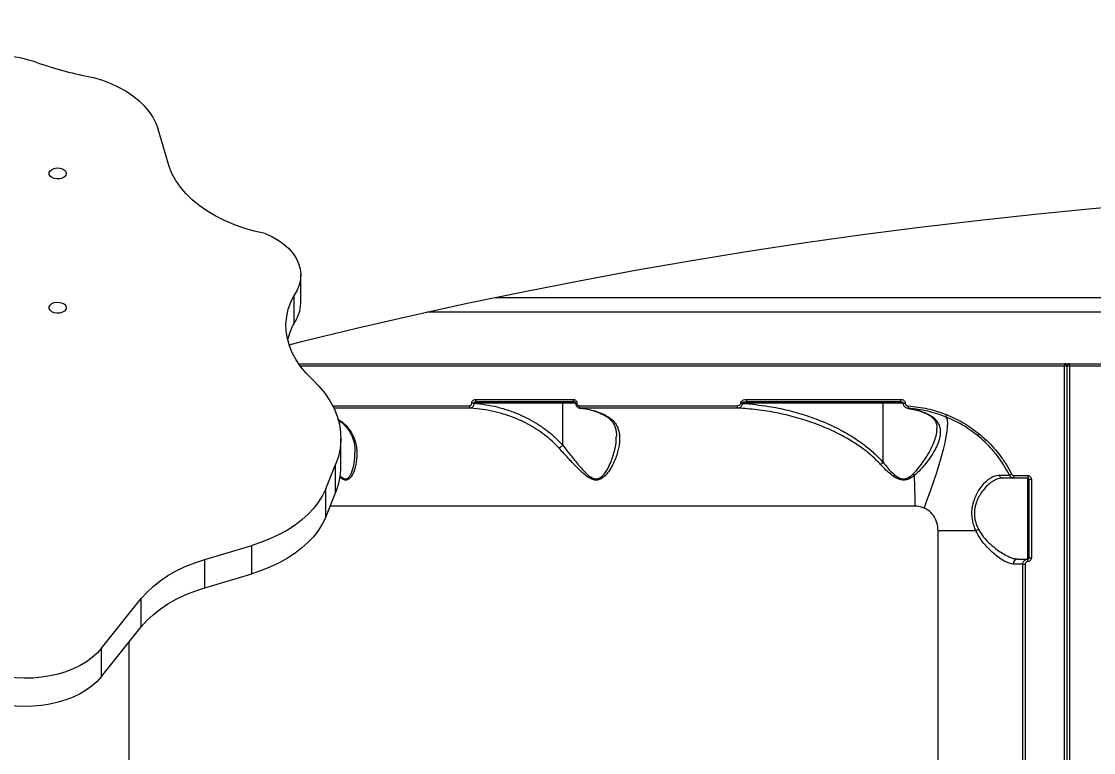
# Model space of a CAD drawing. Header units: millimetres. Extents: x -8422 to 28150, y -6982 to 5510.
# Drawn here: x 16924.7 to 17361.2, y 472.2 to 769.8 of the extents above; entities that cross this region are included whole.
import ezdxf

# ---------------------------------------------------------------- set-up
doc = ezdxf.new("R2010")
doc.units = ezdxf.units.MM
for name, color, linetype in [('DIKOM_ОБЪЕКТ', 7, 'Continuous'), ('DIKOM_РАЗМЕР_ЗОНА', 7, 'Continuous'), ('DIKOM_РАЗМЕР_ОБЪЕКТА', 7, 'Continuous')]:
    doc.layers.add(name, color=color, linetype=linetype)
doc.styles.add('style1', font='arial.ttf', dxfattribs={"width": 0.8})
doc.dimstyles.new('1-50', dxfattribs={"dimtxt": 300, "dimasz": 200, "dimexe": 100, "dimexo": 0, "dimgap": 100, "dimtad": 1, "dimdec": 0, "dimtxsty": 'style1', "dimcen": 0, "dimclrd": 7, "dimclre": 7, "dimadec": 1, "dimazin": 2, "dimtfac": 1, "dimtdec": 0, "dimtmove": 1, "dimatfit": 3, "dimfxl": 0, "dimlwd": 25, "dimlwe": 18, "dimarcsym": 0})

# ---------------------------------------------------------------- blocks, each defined once
blk = doc.blocks.new('*D15')
at = {"layer": 'Defpoints', "color": 0, "transparency": 16777216}
for p in [(19380.28, 3651.45), (27070.13, 3651.45), (15204.41, -3115.19)]:
    blk.add_point(p, dxfattribs=at)
at = {"layer": 'DIKOM_РАЗМЕР_ОБЪЕКТА', "color": 7, "lineweight": 18, "transparency": 16777216}
for p, q in [((19380.28, 3651.45), (27170.13, 3651.45)), ((15204.41, -3115.19), (27170.13, -3115.19))]:
    blk.add_line(p, q, dxfattribs=at)
at = {"layer": 'DIKOM_РАЗМЕР_ОБЪЕКТА', "color": 7, "lineweight": 25, "transparency": 16777216}
blk.add_line((27070.13, -2915.19), (27070.13, 3451.45), dxfattribs=at)
at = {"layer": 'DIKOM_РАЗМЕР_ОБЪЕКТА', "color": 7, "transparency": 16777216}
for points in [[(27036.8, 3451.45), (27103.47, 3451.45), (27070.13, 3651.45)], [(27036.8, -2915.19), (27103.47, -2915.19), (27070.13, -3115.19)]]:
    blk.add_solid(points, dxfattribs=at)
at = {"layer": 'DIKOM_РАЗМЕР_ОБЪЕКТА', "color": 0, "transparency": 16777216, "insert": (26816.96, -135.25), "char_height": 300, "attachment_point": 5, "rotation": 90, "style": 'style1'}
blk.add_mtext('6750', dxfattribs=at)
blk = doc.blocks.new('*D16')
at = {"layer": 'Defpoints', "color": 0, "transparency": 16777216}
for p in [(12490, 1387.95), (23986.61, 1004.03), (12490, -5796.5)]:
    blk.add_point(p, dxfattribs=at)
at = {"layer": 'DIKOM_РАЗМЕР_ОБЪЕКТА', "color": 7, "lineweight": 18, "transparency": 16777216}
for p, q in [((12490, 1387.95), (12490, -5896.5)), ((23986.61, 1004.03), (23986.61, -5896.5))]:
    blk.add_line(p, q, dxfattribs=at)
at = {"layer": 'DIKOM_РАЗМЕР_ОБЪЕКТА', "color": 7, "lineweight": 25, "transparency": 16777216}
blk.add_line((23786.61, -5796.5), (12690, -5796.5), dxfattribs=at)
at = {"layer": 'DIKOM_РАЗМЕР_ОБЪЕКТА', "color": 7, "transparency": 16777216}
for points in [[(12690, -5763.17), (12690, -5829.83), (12490, -5796.5)], [(23786.61, -5763.17), (23786.61, -5829.83), (23986.61, -5796.5)]]:
    blk.add_solid(points, dxfattribs=at)
at = {"layer": 'DIKOM_РАЗМЕР_ОБЪЕКТА', "color": 0, "transparency": 16777216, "insert": (18238.3, -5543.33), "char_height": 300, "attachment_point": 5, "style": 'style1'}
blk.add_mtext('11500', dxfattribs=at)
blk = doc.blocks.new('*D14')
at = {"layer": 'Defpoints', "color": 0, "transparency": 16777216}
for p in [(20684.73, 5148.63), (28049.7, 5148.63), (14575.76, -5055.5)]:
    blk.add_point(p, dxfattribs=at)
at = {"layer": 'DIKOM_РАЗМЕР_ЗОНА', "color": 7, "lineweight": 18, "transparency": 16777216}
for p, q in [((20684.73, 5148.63), (28149.7, 5148.63)), ((14575.76, -5055.5), (28149.7, -5055.5))]:
    blk.add_line(p, q, dxfattribs=at)
at = {"layer": 'DIKOM_РАЗМЕР_ЗОНА', "color": 7, "lineweight": 25, "transparency": 16777216}
blk.add_line((28049.7, -4855.5), (28049.7, 4948.63), dxfattribs=at)
at = {"layer": 'DIKOM_РАЗМЕР_ЗОНА', "color": 7, "transparency": 16777216}
for points in [[(28016.36, 4948.63), (28083.03, 4948.63), (28049.7, 5148.63)], [(28016.36, -4855.5), (28083.03, -4855.5), (28049.7, -5055.5)]]:
    blk.add_solid(points, dxfattribs=at)
at = {"layer": 'DIKOM_РАЗМЕР_ЗОНА', "color": 0, "transparency": 16777216, "insert": (27796.52, -63.59), "char_height": 300, "attachment_point": 5, "rotation": 90, "style": 'style1'}
blk.add_mtext('10200', dxfattribs=at)
blk = doc.blocks.new('*D13')
at = {"layer": 'Defpoints', "color": 0, "transparency": 16777216}
for p in [(10490, 1785.06), (25983.09, 460.53), (10490, -6882.5)]:
    blk.add_point(p, dxfattribs=at)
at = {"layer": 'DIKOM_РАЗМЕР_ЗОНА', "color": 7, "lineweight": 18, "transparency": 16777216}
for p, q in [((10490, 1785.06), (10490, -6982.5)), ((25983.09, 460.53), (25983.09, -6982.5))]:
    blk.add_line(p, q, dxfattribs=at)
at = {"layer": 'DIKOM_РАЗМЕР_ЗОНА', "color": 7, "lineweight": 25, "transparency": 16777216}
blk.add_line((25783.09, -6882.5), (10690, -6882.5), dxfattribs=at)
at = {"layer": 'DIKOM_РАЗМЕР_ЗОНА', "color": 7, "transparency": 16777216}
for points in [[(10690, -6849.17), (10690, -6915.83), (10490, -6882.5)], [(25783.09, -6849.17), (25783.09, -6915.83), (25983.09, -6882.5)]]:
    blk.add_solid(points, dxfattribs=at)
at = {"layer": 'DIKOM_РАЗМЕР_ЗОНА', "color": 0, "transparency": 16777216, "insert": (18236.55, -6629.33), "char_height": 300, "attachment_point": 5, "style": 'style1'}
blk.add_mtext('15500', dxfattribs=at)

msp = doc.modelspace()

# ---------------------------------------------------------------- linework, layer by layer
at = {"layer": 'DIKOM_ОБЪЕКТ', "color": 7, "linetype": 'Continuous', "lineweight": 15}
for p, q in [((16984.78, 710.74), (16980.35, 725.94)), ((17038.39, 655.12), (17038.39, 666.61)), ((17035.65, 646.93), (17035.65, 658.42)), ((17117.62, 657.45), (17627.71, 657.45)), ((17642.41, 651.45), (17089.69, 651.45)), ((17037.5, 630.45), (17704.14, 630.45)), ((17349.42, 629.45), (17038.22, 629.45)), ((17349.42, 145.45), (17349.42, 629.45)), ((17350.42, 629.45), (17349.42, 629.45)), ((17350.42, 145.45), (17350.42, 629.45)), ((17351.43, 629.45), (17350.42, 629.45)), ((17351.43, 629.45), (17351.43, 145.45)), ((17707.63, 629.45), (17351.43, 629.45)), ((17109.54, 615.95), (17149.4, 615.95)), ((17219.91, 615.95), (17282.58, 615.95)), ((17051.4, 613.39), (17107.05, 613.39)), ((17107.59, 612.4), (17051.89, 612.4)), ((17108.02, 614.35), (17108.02, 614.45)), ((17108.92, 614.45), (17108.02, 614.45)), ((17108.92, 614.35), (17108.02, 614.35)), ((17108.92, 614.45), (17108.92, 614.35)), ((17145.07, 614.45), (17108.92, 614.45)), ((17149.88, 614.95), (17110.11, 614.95)), ((17145.07, 597.29), (17145.07, 614.45)), ((17150.29, 614.45), (17145.07, 614.45)), ((17150.29, 614.45), (17150.29, 614.42)), ((17150.29, 614.45), (17150.82, 614.45)), ((17150.29, 614.42), (17150.82, 614.42)), ((17150.82, 614.45), (17150.82, 614.42)), ((17151.79, 613.39), (17216.11, 613.39)), ((17216.41, 612.4), (17152.23, 612.4)), ((17217.57, 614.33), (17217.57, 614.45)), ((17218.22, 614.45), (17217.57, 614.45)), ((17218.22, 614.33), (17217.57, 614.33)), ((17218.22, 614.45), (17218.22, 614.33)), ((17275.51, 614.45), (17218.22, 614.45)), ((17282.74, 614.95), (17220.22, 614.95)), ((17275.51, 590.34), (17275.51, 614.45)), ((17283.68, 614.45), (17275.51, 614.45)), ((17283.68, 614.45), (17283.68, 614.36)), ((17283.68, 614.45), (17284.52, 614.45)), ((17283.68, 614.36), (17284.52, 614.36)), ((17284.52, 614.45), (17284.52, 614.36)), ((17285.73, 612.21), (17286.38, 612.12)), ((17053.53, 607.91), (17055.39, 606.63)), ((17053.62, 607.66), (17054.87, 606.7)), ((17292.27, 610.56), (17292.24, 610.57)), ((17054.74, 588.63), (17054.74, 600.12)), ((17048.54, 579.56), (17052.59, 589.43)), ((17052.59, 577.94), (17052.59, 589.43)), ((17328.76, 584.95), (17334.38, 584.95)), ((17334.42, 583.95), (17328.81, 583.95)), ((17334.42, 550.95), (17334.42, 583.95)), ((17334.92, 583.45), (17335.89, 583.45)), ((17334.92, 551.45), (17334.92, 583.45)), ((17335.89, 583.45), (17335.89, 551.45)), ((17048.54, 568.07), (17048.54, 579.56)), ((17048.54, 568.07), (17052.59, 577.94)), ((17288.58, 572.5), (17050.36, 572.5)), ((17297.92, 212.45), (17297.92, 562.45)), ((17313.33, 562.45), (17297.92, 562.45)), ((16999.27, 550.78), (17018.47, 556.5)), ((17018.47, 545.01), (17018.47, 556.5)), ((16999.27, 539.29), (16999.27, 550.78)), ((17330.37, 550.95), (17334.42, 550.95)), ((17334.92, 551.45), (17335.89, 551.45)), ((17332.42, 548.95), (17328.57, 548.95)), ((17332.42, 548.95), (17333.38, 548.95)), ((17332.42, 465.95), (17332.42, 548.95)), ((17333.38, 548.95), (17333.38, 465.95)), ((16999.27, 539.29), (17018.47, 545.01)), ((16957.3, 514.65), (16973.47, 534.86)), ((16973.47, 523.37), (16973.47, 534.86)), ((16957.3, 503.16), (16973.47, 523.37)), ((16968.42, 517.06), (16968.42, 202.4)), ((16957.3, 503.16), (16957.3, 514.65))]:
    msp.add_line(p, q, dxfattribs=at)
at = {"layer": 'DIKOM_ОБЪЕКТ', "color": 7, "linetype": 'Continuous', "lineweight": 15, "flags": 128}
for points in [[(16954.04, 746.91), (16957.62, 745.81), (16961.03, 744.52), (16964.25, 743.03), (16967.25, 741.36), (16970.01, 739.52), (16972.5, 737.54), (16974.7, 735.42), (16976.6, 733.18), (16978.19, 730.84), (16979.44, 728.43), (16980.35, 725.94)], [(16942.92, 707.91), (16942.73, 707.18), (16942.18, 706.53), (16941.34, 706.03), (16940.28, 705.73), (16939.13, 705.67), (16938.02, 705.85), (16937.05, 706.25), (16936.34, 706.84), (16935.97, 707.54), (16935.97, 708.28), (16936.34, 708.98), (16937.05, 709.56), (16938.02, 709.97), (16939.13, 710.15), (16940.28, 710.09), (16941.34, 709.79), (16942.18, 709.29), (16942.73, 708.64), (16942.92, 707.91)], [(17023.87, 683.49), (17019.49, 684.48), (17015.24, 685.69), (17011.16, 687.12), (17007.28, 688.77), (17003.61, 690.61), (17000.2, 692.63), (16997.04, 694.83), (16994.18, 697.18), (16991.63, 699.68), (16989.39, 702.3), (16987.5, 705.03), (16985.96, 707.85), (16984.78, 710.74)], [(17033.61, 638.19), (17038.68, 639.45), (17061.08, 644.89), (17083.6, 650.09), (17106.22, 655.05), (17128.94, 659.77), (17151.77, 664.25), (17174.68, 668.49), (17197.68, 672.49), (17220.77, 676.24), (17243.93, 679.75), (17267.16, 683.01), (17290.46, 686.02), (17313.81, 688.79), (17337.23, 691.31), (17360.69, 693.59), (17384.2, 695.61), (17407.75, 697.39), (17431.34, 698.91)], [(17023.87, 683.49), (17026.66, 682.22), (17029.22, 680.76), (17031.51, 679.13), (17033.51, 677.35), (17035.19, 675.44), (17036.53, 673.42), (17037.52, 671.31), (17038.14, 669.15), (17038.39, 666.96), (17038.26, 664.77), (17037.75, 662.59), (17036.88, 660.47), (17035.65, 658.42)], [(16942.92, 653.27), (16942.73, 652.54), (16942.18, 651.89), (16941.34, 651.39), (16940.28, 651.09), (16939.13, 651.03), (16938.02, 651.21), (16937.05, 651.62), (16936.34, 652.2), (16935.97, 652.9), (16935.97, 653.64), (16936.34, 654.34), (16937.05, 654.93), (16938.02, 655.33), (16939.13, 655.51), (16940.28, 655.45), (16941.34, 655.16), (16942.18, 654.65), (16942.73, 654), (16942.92, 653.27)], [(17043.06, 624.14), (17040.54, 626.66), (17038.34, 629.29), (17036.47, 632.04), (17034.94, 634.86), (17033.76, 637.76), (17032.93, 640.71), (17032.47, 643.69), (17032.38, 646.68), (17032.66, 649.67), (17033.29, 652.63), (17034.29, 655.56), (17035.65, 658.42)], [(17043.06, 624.14), (17045.82, 621.35), (17048.23, 618.43), (17050.28, 615.4), (17051.95, 612.28), (17053.24, 609.08), (17054.13, 605.82), (17054.63, 602.53), (17054.72, 599.23), (17054.41, 595.93), (17053.7, 592.66), (17052.59, 589.43)], [(17110.11, 614.95), (17110, 614.97), (17109.89, 615.03), (17109.79, 615.12), (17109.71, 615.25), (17109.63, 615.4), (17109.58, 615.57), (17109.55, 615.76), (17109.54, 615.95)], [(17149.88, 614.95), (17149.79, 614.97), (17149.7, 615.03), (17149.61, 615.12), (17149.54, 615.25), (17149.48, 615.4), (17149.44, 615.57), (17149.41, 615.76), (17149.4, 615.95)], [(17220.22, 614.95), (17220.16, 614.97), (17220.1, 615.03), (17220.05, 615.12), (17220, 615.25), (17219.96, 615.4), (17219.93, 615.57), (17219.92, 615.76), (17219.91, 615.95)], [(17145.23, 614.95), (17145.2, 614.94), (17145.17, 614.92), (17145.14, 614.87), (17145.12, 614.81), (17145.1, 614.73), (17145.08, 614.64), (17145.07, 614.55), (17145.07, 614.45)], [(17275.67, 614.95), (17275.64, 614.94), (17275.61, 614.92), (17275.58, 614.87), (17275.55, 614.81), (17275.53, 614.73), (17275.52, 614.64), (17275.51, 614.55), (17275.51, 614.45)], [(17292.22, 571.74), (17293.62, 575.44), (17294.96, 579.09), (17296.2, 582.68), (17297.35, 586.16), (17298.38, 589.49), (17299.3, 592.65), (17300.08, 595.6), (17300.73, 598.32), (17301.23, 600.78), (17301.58, 602.94), (17301.78, 604.8), (17301.83, 606.34), (17301.72, 607.53), (17301.45, 608.37), (17301.04, 608.85)], [(17292.6, 610.5), (17292.35, 610.53), (17292.27, 610.56)], [(17048.54, 579.56), (17047.25, 576.86), (17045.63, 574.23), (17043.69, 571.7), (17041.44, 569.27), (17038.89, 566.97), (17036.07, 564.81), (17032.99, 562.79), (17029.67, 560.94), (17026.12, 559.27), (17022.39, 557.79), (17018.47, 556.5)], [(17048.54, 568.07), (17047.25, 565.37), (17045.63, 562.74), (17043.69, 560.21), (17041.44, 557.78), (17038.89, 555.48), (17036.07, 553.32), (17032.99, 551.3), (17029.67, 549.45), (17026.12, 547.78), (17022.39, 546.3), (17018.47, 545.01)], [(16973.47, 534.86), (16975.71, 537.41), (16978.28, 539.82), (16981.15, 542.1), (16984.3, 544.21), (16987.71, 546.14), (16991.36, 547.89), (16995.22, 549.44), (16999.27, 550.78)], [(16973.47, 523.37), (16975.71, 525.92), (16978.28, 528.33), (16981.15, 530.6), (16984.3, 532.72), (16987.71, 534.65), (16991.36, 536.4), (16995.22, 537.95), (16999.27, 539.29)], [(16957.3, 514.65), (16955.54, 512.7), (16953.49, 510.86), (16951.16, 509.18), (16948.57, 507.65), (16945.76, 506.29), (16942.76, 505.12), (16939.58, 504.15), (16936.28, 503.39), (16932.87, 502.85), (16929.39, 502.53), (16925.88, 502.44), (16922.37, 502.57), (16918.91, 502.93)], [(16957.3, 503.16), (16955.54, 501.2), (16953.49, 499.37), (16951.16, 497.69), (16948.57, 496.16), (16945.76, 494.8), (16942.76, 493.63), (16939.58, 492.66), (16936.28, 491.9), (16932.87, 491.36), (16929.39, 491.04), (16925.88, 490.95), (16922.37, 491.08), (16918.91, 491.44)]]:
    msp.add_lwpolyline(points, dxfattribs=at)
at = {"layer": 'DIKOM_ОБЪЕКТ', "color": 7, "linetype": 'Continuous', "lineweight": 15}
for centre, radius, start, end in [((16904.86, 668.88), 88.13, 72.7514, 91.6366), ((16983.8, 904.88), 160.75, 250.8218, 259.3297), ((17024.19, 655.32), 14.2, 323.7792, 359.2006), ((17059.65, 633.8), 27.36, 151.3262, 166.4936), ((17458.59, 629.69), 109.17, 179.601, 180.1258), ((17349.42, 629.45), 1, 0, 90), ((17351.42, 629.45), 1, 90, 180), ((17242.25, 629.69), 109.17, 359.8742, 0.399), ((17284.24, 615.71), 1.69, 171.6779, 206.6603), ((17107.97, 613.24), 0.928, 170.7061, 245.9085), ((17152.75, 613.22), 0.971, 169.612, 237.8291), ((17217.26, 613.19), 1.16, 169.9801, 223.1191), ((17287.75, 612.93), 1.97, 169.785, 199.1468), ((17303.41, 608.69), 2.38, 152.8994, 176.2355), ((17317.13, 599.6), 3.55, 137.1865, 152.5548), ((17269.53, 596.47), 8.56, 305.3998, 314.2813), ((17026.62, 588.71), 28.12, 337.4857, 359.8439), ((17292.71, 589.18), 6.13, 215.6778, 223.2418), ((17052.31, 572.62), 236.26, 359.9705, 2.9979), ((17324.38, 585.71), 1.76, 201.1345, 268.1719), ((17331.98, 576.87), 9.56, 115.4747, 121.1841), ((17333.66, 584.71), 4.9, 177.1018, 188.8216), ((17340.96, 584.71), 6.58, 177.8403, 186.5562), ((17317.28, 556.1), 7.48, 112.8327, 121.8549), ((17330.47, 549.04), 1.91, 93.0463, 182.7523), ((17340.96, 550.2), 6.59, 173.4438, 182.1599)]:
    msp.add_arc(centre, radius, start, end, dxfattribs=at)
for points, knots in [([(17108.02, 614.45), (17108.02, 614.52), (17108.03, 614.77), (17108.16, 615.16), (17108.48, 615.57), (17108.95, 615.89), (17109.33, 615.93), (17109.54, 615.95)], [0, 0, 0, 0, 0.07962, 0.275703, 0.470749, 0.710506, 1, 1, 1, 1]), ([(17149.4, 615.95), (17149.54, 615.94), (17149.82, 615.92), (17150.23, 615.7), (17150.55, 615.36), (17150.77, 614.93), (17150.8, 614.61), (17150.82, 614.45)], [0, 0, 0, 0, 0.18904, 0.404501, 0.606838, 0.803373, 1, 1, 1, 1]), ([(17217.57, 614.45), (17217.58, 614.55), (17217.6, 614.77), (17217.79, 615.12), (17218.14, 615.47), (17218.82, 615.83), (17219.45, 615.95), (17219.86, 615.95), (17219.91, 615.95)], [0, 0, 0, 0, 0.093371, 0.208719, 0.37206, 0.579315, 0.953636, 1, 1, 1, 1]), ([(17282.58, 615.95), (17282.83, 615.93), (17283.3, 615.89), (17283.9, 615.59), (17284.29, 615.21), (17284.49, 614.82), (17284.51, 614.56), (17284.52, 614.45)], [0, 0, 0, 0, 0.279168, 0.529414, 0.721614, 0.879421, 1, 1, 1, 1]), ([(17107.05, 613.39), (17107.19, 613.41), (17107.44, 613.44), (17107.73, 613.64), (17107.92, 613.9), (17108.01, 614.15), (17108.01, 614.3), (17108.02, 614.35)], [0, 0, 0, 0, 0.302562, 0.534672, 0.725487, 0.917097, 1, 1, 1, 1]), ([(17108.92, 614.35), (17108.91, 614.26), (17108.89, 613.95), (17108.77, 613.46), (17108.5, 612.93), (17108.13, 612.55), (17107.8, 612.41), (17107.62, 612.4), (17107.59, 612.4)], [0, 0, 0, 0, 0.089183, 0.29367, 0.489622, 0.716365, 0.954619, 1, 1, 1, 1]), ([(17143.57, 596.11), (17143.34, 596.35), (17142.2, 597.58), (17140.01, 599.64), (17135.78, 603.01), (17131.26, 605.76), (17126.23, 608.12), (17122.07, 609.69), (17117.36, 611.01), (17112.53, 611.97), (17109.23, 612.25), (17107.59, 612.4)], [0, 0, 0, 0, 0.024293, 0.122246, 0.220215, 0.421514, 0.511886, 0.632236, 0.75259, 0.876298, 1, 1, 1, 1]), ([(17110.11, 614.95), (17109.95, 614.95), (17109.66, 614.93), (17109.3, 614.83), (17109.08, 614.72), (17108.97, 614.61), (17108.92, 614.53), (17108.92, 614.48), (17108.92, 614.45)], [0, 0, 0, 0, 0.350892, 0.618217, 0.802913, 0.879356, 0.949217, 1, 1, 1, 1]), ([(17108.92, 614.35), (17110.51, 614.19), (17113.69, 613.88), (17118.44, 612.91), (17123.15, 611.54), (17127.39, 609.9), (17131.31, 608.01), (17134.9, 605.94), (17138.51, 603.43), (17141.95, 600.58), (17144.03, 598.39), (17145.07, 597.29)], [0, 0, 0, 0, 0.118325, 0.236655, 0.358144, 0.479628, 0.57126, 0.676831, 0.782389, 0.891207, 1, 1, 1, 1]), ([(17149.91, 614.94), (17149.96, 614.93), (17150.04, 614.93), (17150.17, 614.82), (17150.25, 614.69), (17150.29, 614.56), (17150.3, 614.44), (17150.29, 614.37), (17150.28, 614.34)], [0, 0, 0, 0, 0.305256, 0.539229, 0.695746, 0.815757, 0.921683, 1, 1, 1, 1]), ([(17150.31, 614.42), (17150.3, 614.38), (17150.28, 614.09), (17150.44, 613.56), (17150.86, 612.93), (17151.49, 612.52), (17152, 612.35), (17152.26, 612.4), (17152.26, 612.4)], [0, 0, 0, 0, 0.041966, 0.271794, 0.50729, 0.748522, 0.994412, 1, 1, 1, 1]), ([(17150.82, 614.42), (17150.83, 614.31), (17150.85, 614.09), (17151, 613.8), (17151.22, 613.57), (17151.5, 613.42), (17151.7, 613.4), (17151.79, 613.39)], [0, 0, 0, 0, 0.195137, 0.39012, 0.593224, 0.811106, 1, 1, 1, 1]), ([(17152.11, 612.39), (17152.19, 612.38), (17153.23, 612.34), (17155.21, 611.97), (17158.02, 611.23), (17160.18, 610.45), (17161.38, 609.83), (17161.68, 609.67)], [0, 0, 0, 0, 0.025569, 0.317708, 0.609852, 0.901183, 1, 1, 1, 1]), ([(17152.23, 612.4), (17153.81, 612.18), (17156.93, 611.75), (17160.24, 610.56), (17161.95, 609.76), (17162.22, 609.64)], [0, 0, 0, 0, 0.466534, 0.91501, 1, 1, 1, 1]), ([(17216.11, 613.39), (17216.38, 613.42), (17216.77, 613.45), (17217.22, 613.69), (17217.44, 613.91), (17217.55, 614.13), (17217.56, 614.27), (17217.57, 614.33)], [0, 0, 0, 0, 0.429923, 0.625815, 0.788105, 0.905259, 1, 1, 1, 1]), ([(17218.22, 614.33), (17218.21, 614.21), (17218.19, 613.93), (17218.04, 613.5), (17217.77, 613.06), (17217.32, 612.64), (17216.84, 612.43), (17216.51, 612.4), (17216.41, 612.4)], [0, 0, 0, 0, 0.113724, 0.249338, 0.422717, 0.613502, 0.884812, 1, 1, 1, 1]), ([(17274.49, 589.49), (17273.31, 590.69), (17270.96, 593.1), (17266.95, 596.21), (17262.71, 599.04), (17257.43, 602), (17251.12, 604.92), (17243.69, 607.61), (17236.04, 609.73), (17229.49, 611.02), (17222.94, 611.96), (17219.01, 612.22), (17216.41, 612.4)], [0, 0, 0, 0, 0.077601, 0.155263, 0.235471, 0.315695, 0.438517, 0.561375, 0.687283, 0.813201, 0.876764, 1, 1, 1, 1]), ([(17220.22, 614.95), (17219.87, 614.94), (17219.35, 614.93), (17218.74, 614.8), (17218.43, 614.69), (17218.28, 614.59), (17218.22, 614.51), (17218.22, 614.47), (17218.22, 614.45)], [0, 0, 0, 0, 0.495822, 0.719784, 0.870298, 0.951036, 0.975917, 1, 1, 1, 1]), ([(17218.22, 614.33), (17221.82, 614.01), (17228.03, 613.45), (17236.72, 611.62), (17244.37, 609.44), (17251.91, 606.62), (17258.32, 603.53), (17263.59, 600.44), (17267.82, 597.51), (17271.88, 594.22), (17274.3, 591.63), (17275.51, 590.34)], [0, 0, 0, 0, 0.172162, 0.296944, 0.421719, 0.549575, 0.677393, 0.756949, 0.836485, 0.918274, 1, 1, 1, 1]), ([(17282.57, 614.94), (17282.66, 614.95), (17282.93, 614.96), (17283.3, 614.87), (17283.56, 614.68), (17283.66, 614.55), (17283.68, 614.47), (17283.68, 614.43), (17283.67, 614.4), (17283.66, 614.39)], [0, 0, 0, 0, 0.199532, 0.595039, 0.802336, 0.904638, 0.944486, 0.974911, 1, 1, 1, 1]), ([(17283.7, 614.36), (17283.7, 614.19), (17283.72, 613.8), (17284, 613.26), (17284.47, 612.77), (17285.12, 612.42), (17285.66, 612.28), (17285.95, 612.28), (17285.97, 612.28)], [0, 0, 0, 0, 0.15115, 0.333517, 0.523262, 0.739658, 0.984749, 1, 1, 1, 1]), ([(17284.52, 614.36), (17284.52, 614.3), (17284.54, 614.13), (17284.66, 613.87), (17284.92, 613.58), (17285.32, 613.35), (17285.65, 613.31), (17285.82, 613.28)], [0, 0, 0, 0, 0.101084, 0.261374, 0.460644, 0.726514, 1, 1, 1, 1]), ([(17285.82, 613.28), (17288.43, 613), (17293.71, 612.45), (17298.75, 610.67), (17301.29, 609.77)], [0, 0, 0, 0, 0.493864, 1, 1, 1, 1]), ([(17301.04, 608.85), (17298.61, 609.71), (17293.68, 611.45), (17288.51, 612.01), (17285.89, 612.29)], [0, 0, 0, 0, 0.493822, 1, 1, 1, 1]), ([(17285.89, 612.29), (17287.02, 612.1), (17289.29, 611.73), (17291.49, 610.91), (17292.6, 610.5)], [0, 0, 0, 0, 0.497402, 1, 1, 1, 1]), ([(17286.38, 612.12), (17286.67, 612.09), (17287.88, 611.94), (17289.86, 611.42), (17291.51, 610.78), (17292.25, 610.49)], [0, 0, 0, 0, 0.143846, 0.612572, 1, 1, 1, 1]), ([(17162.22, 609.64), (17163.29, 609.02), (17165.01, 608.02), (17166.57, 606.15), (17167.65, 604.13), (17168.28, 601.54), (17168.27, 598.01), (17167.38, 593.84), (17165.76, 589.84), (17163.84, 586.62), (17162.18, 584.6), (17160.46, 583.41), (17158.92, 583), (17157.19, 583.26), (17155.17, 584.37), (17152.98, 586.19), (17150.24, 588.89), (17147.1, 592.26), (17144.75, 594.82), (17143.57, 596.11)], [0, 0, 0, 0, 0.074258, 0.120506, 0.167816, 0.237579, 0.309445, 0.40567, 0.504706, 0.560249, 0.616856, 0.648478, 0.675386, 0.702459, 0.738685, 0.787109, 0.836819, 0.917654, 1, 1, 1, 1]), ([(17161.67, 609.69), (17161.73, 609.67), (17162.3, 609.42), (17163.19, 608.83), (17164.33, 607.92), (17165.27, 606.85), (17166.01, 605.62), (17166.58, 604.13), (17166.92, 602.53), (17166.95, 601.37), (17166.96, 600.83)], [0, 0, 0, 0, 0.014885, 0.134957, 0.262618, 0.397768, 0.541986, 0.695536, 0.860378, 1, 1, 1, 1]), ([(17162.22, 609.64), (17162.2, 609.63), (17162.04, 609.61), (17161.84, 609.6), (17161.72, 609.69), (17161.7, 609.71)], [0, 0, 0, 0, 0.105219, 0.892908, 1, 1, 1, 1]), ([(17292.6, 610.5), (17293.28, 610.19), (17294.66, 609.56), (17296.28, 608.36), (17297.54, 606.98), (17298.4, 605.37), (17298.83, 603.52), (17298.79, 601.37), (17298.23, 598.96), (17297.07, 596.18), (17295.31, 593.13), (17293.13, 590.12), (17290.8, 587.33), (17289.11, 585.77), (17288.25, 584.98)], [0, 0, 0, 0, 0.066723, 0.135247, 0.204908, 0.276175, 0.354729, 0.435008, 0.525814, 0.618566, 0.724743, 0.833263, 0.916026, 1, 1, 1, 1]), ([(17292.24, 610.55), (17292.45, 610.46), (17293.19, 610.18), (17294.22, 609.59), (17295.33, 608.81), (17296.18, 607.95), (17296.85, 606.99), (17297.27, 605.89), (17297.48, 604.94), (17297.44, 604.3), (17297.43, 604.15)], [0, 0, 0, 0, 0.054583, 0.186535, 0.322603, 0.461289, 0.610459, 0.771852, 0.947216, 1, 1, 1, 1]), ([(17313.98, 601.24), (17311.99, 602.74), (17307.96, 605.77), (17303.36, 607.81), (17301.04, 608.85)], [0, 0, 0, 0, 0.494168, 1, 1, 1, 1]), ([(17301.29, 609.77), (17303.62, 608.75), (17308.32, 606.67), (17312.44, 603.58), (17314.53, 602.01)], [0, 0, 0, 0, 0.494172, 1, 1, 1, 1]), ([(17055.39, 606.63), (17056.17, 605.91), (17057.87, 604.36), (17059.6, 601.57), (17060.9, 598.05), (17061.41, 593.88), (17060.99, 589.71), (17060.09, 586.63), (17059.14, 584.72), (17058.22, 583.61), (17057.38, 583.17), (17056.56, 583.06), (17055.61, 583.23), (17054.76, 583.85), (17054.29, 584.19)], [0, 0, 0, 0, 0.096498, 0.20872, 0.321127, 0.476029, 0.63106, 0.739846, 0.795688, 0.851207, 0.896974, 0.905693, 0.947843, 1, 1, 1, 1]), ([(17054.86, 606.73), (17054.93, 606.67), (17055.54, 606.22), (17056.5, 605.23), (17057.73, 603.74), (17058.76, 602.05), (17059.58, 600.19), (17060.14, 598.13), (17060.47, 596.13), (17060.48, 594.82), (17060.48, 594.25)], [0, 0, 0, 0, 0.016484, 0.140998, 0.273673, 0.415073, 0.56438, 0.719633, 0.879109, 1, 1, 1, 1]), ([(17055.39, 606.63), (17055.36, 606.63), (17055.26, 606.63), (17055.08, 606.65), (17054.98, 606.74), (17054.93, 606.79)], [0, 0, 0, 0, 0.143513, 0.562237, 1, 1, 1, 1]), ([(17287.74, 585.6), (17288.54, 586.45), (17290.15, 588.16), (17292.3, 591.13), (17294.32, 594.34), (17295.93, 597.53), (17296.96, 600.46), (17297.45, 602.62), (17297.42, 603.8), (17297.41, 604.15)], [0, 0, 0, 0, 0.139467, 0.281218, 0.456933, 0.635968, 0.784906, 0.936589, 1, 1, 1, 1]), ([(17145.07, 597.29), (17146.12, 595.96), (17148.25, 593.28), (17151.05, 589.77), (17153.53, 586.92), (17155.46, 585.01), (17157.29, 583.81), (17158.87, 583.52), (17160.24, 583.97), (17161.76, 585.23), (17163.21, 587.33), (17164.86, 590.68), (17166.21, 594.86), (17166.95, 598.52), (17166.87, 600.44), (17166.86, 600.84)], [0, 0, 0, 0, 0.115202, 0.232268, 0.299934, 0.368723, 0.416819, 0.451628, 0.486412, 0.528627, 0.605742, 0.685051, 0.822522, 0.963259, 1, 1, 1, 1]), ([(17327.03, 585.05), (17325.66, 587.46), (17323.6, 591.11), (17320.06, 595.45), (17317.16, 598.52), (17315.03, 600.34), (17313.98, 601.24)], [0, 0, 0, 0, 0.395168, 0.598671, 0.802169, 1, 1, 1, 1]), ([(17314.53, 602.01), (17315.6, 601.1), (17317.74, 599.27), (17320.66, 596.2), (17323.35, 592.89), (17325.8, 589.33), (17327.17, 586.78), (17327.86, 585.5)], [0, 0, 0, 0, 0.197832, 0.395499, 0.593164, 0.796584, 1, 1, 1, 1]), ([(17054.35, 584.89), (17054.35, 584.89), (17054.79, 584.4), (17055.62, 583.82), (17056.52, 583.59), (17057.25, 583.7), (17058.01, 584.17), (17058.8, 585.36), (17059.62, 587.35), (17060.35, 590.36), (17060.42, 592.87), (17060.45, 594.26)], [0, 0, 0, 0, 0.001601, 0.111078, 0.188878, 0.204951, 0.290414, 0.397356, 0.508554, 0.728303, 1, 1, 1, 1]), ([(17145.07, 597.29), (17144.91, 597.14), (17144.58, 596.83), (17144.1, 596.45), (17143.77, 596.23), (17143.61, 596.14), (17143.57, 596.11)], [0, 0, 0, 0, 0.325253, 0.650546, 0.892506, 1, 1, 1, 1]), ([(17145.07, 597.29), (17145.07, 597.29), (17145.07, 597.29), (17145.07, 597.29), (17145.07, 597.29), (17145.07, 597.29)], [0, 0, 0, 0, 0.306555, 0.689634, 1, 1, 1, 1]), ([(17288.25, 584.98), (17287.61, 584.51), (17286.5, 583.68), (17284.55, 583.03), (17282.58, 583.13), (17280.54, 584.02), (17278.56, 585.44), (17276.51, 587.33), (17275.21, 588.72), (17274.49, 589.49)], [0, 0, 0, 0, 0.149113, 0.259614, 0.371644, 0.498754, 0.652529, 0.80698, 1, 1, 1, 1]), ([(17275.51, 590.34), (17276.15, 589.53), (17277.3, 588.09), (17279.11, 586.11), (17280.86, 584.62), (17282.58, 583.72), (17283.79, 583.59), (17284.87, 583.72), (17286.22, 584.26), (17287.18, 585.11), (17287.74, 585.6)], [0, 0, 0, 0, 0.201045, 0.358396, 0.514943, 0.638494, 0.721778, 0.744962, 0.851273, 1, 1, 1, 1]), ([(17313.33, 562.45), (17313.06, 563.1), (17312.51, 564.4), (17311.96, 566.49), (17311.66, 568.66), (17311.69, 571.41), (17312.3, 574.26), (17313.37, 576.97), (17314.65, 579.29), (17316.22, 581.41), (17318, 583.17), (17319.83, 584.4), (17321.41, 585), (17322.37, 585.06), (17322.73, 585.08)], [0, 0, 0, 0, 0.060369, 0.122044, 0.182585, 0.245202, 0.354865, 0.435812, 0.519104, 0.621341, 0.726599, 0.829721, 0.93558, 1, 1, 1, 1]), ([(17322.73, 585.08), (17323.6, 585.07), (17325.36, 585.06), (17326.6, 585.05), (17327, 585.05), (17327.02, 585.05), (17327.03, 585.05)], [0, 0, 0, 0, 0.3415, 0.692998, 0.918012, 1, 1, 1, 1]), ([(17328.81, 583.95), (17328.75, 583.95), (17328.47, 583.96), (17327.97, 584.1), (17327.39, 584.48), (17327.15, 584.86), (17327.03, 585.05)], [0, 0, 0, 0, 0.081912, 0.388111, 0.694015, 1, 1, 1, 1]), ([(17327.86, 585.5), (17327.92, 585.41), (17328.05, 585.22), (17328.34, 585.03), (17328.59, 584.96), (17328.73, 584.95), (17328.76, 584.95)], [0, 0, 0, 0, 0.305652, 0.61166, 0.91808, 1, 1, 1, 1]), ([(17324.32, 583.95), (17323.94, 583.93), (17322.95, 583.88), (17321.29, 583.31), (17319.39, 582.18), (17317.51, 580.53), (17315.87, 578.58), (17314.5, 576.4), (17313.35, 573.91), (17312.7, 571.31), (17312.64, 568.86), (17312.81, 567.52), (17313.1, 566.16), (17313.52, 564.78), (17314.09, 563.6), (17314.37, 562.99)], [0, 0, 0, 0, 0.065391, 0.170367, 0.277941, 0.381809, 0.48841, 0.569562, 0.652795, 0.76042, 0.815162, 0.871885, 0.880046, 0.939199, 1, 1, 1, 1]), ([(17328.81, 583.95), (17328.72, 583.95), (17328.54, 583.95), (17327.08, 583.95), (17325.25, 583.95), (17324.32, 583.95)], [0, 0, 0, 0, 0.306973, 0.648468, 1, 1, 1, 1]), ([(17334.38, 584.95), (17334.5, 584.95), (17334.78, 584.93), (17335.2, 584.75), (17335.58, 584.41), (17335.84, 583.96), (17335.87, 583.62), (17335.89, 583.45)], [0, 0, 0, 0, 0.141909, 0.356727, 0.571313, 0.785736, 1, 1, 1, 1]), ([(17334.92, 583.45), (17334.92, 583.51), (17334.91, 583.62), (17334.82, 583.77), (17334.69, 583.88), (17334.55, 583.94), (17334.46, 583.95), (17334.42, 583.95)], [0, 0, 0, 0, 0.214027, 0.428204, 0.64297, 0.858095, 1, 1, 1, 1]), ([(17292.22, 571.74), (17291.24, 572.07), (17290.15, 572.43), (17288.91, 572.5), (17288.69, 572.5), (17288.58, 572.5)], [0, 0, 0, 0, 0.821783, 0.90787, 1, 1, 1, 1]), ([(17297.92, 562.45), (17297.82, 563.57), (17297.63, 565.77), (17296.12, 568.72), (17294.19, 570.73), (17292.74, 571.48), (17292.22, 571.74)], [0, 0, 0, 0, 0.288567, 0.571627, 0.84705, 1, 1, 1, 1]), ([(17328.57, 548.95), (17328.01, 549.02), (17326.9, 549.15), (17324.92, 550.07), (17322.8, 551.42), (17320.42, 553.3), (17317.85, 555.77), (17315.26, 558.79), (17313.96, 561.26), (17313.33, 562.45)], [0, 0, 0, 0, 0.131657, 0.263487, 0.39514, 0.526875, 0.688301, 0.849534, 1, 1, 1, 1]), ([(17314.37, 562.99), (17315.04, 561.93), (17316.42, 559.7), (17319.14, 557.03), (17321.81, 554.84), (17324.31, 553.16), (17326.52, 551.96), (17328.61, 551.13), (17329.78, 551.01), (17330.37, 550.95)], [0, 0, 0, 0, 0.146373, 0.305498, 0.468993, 0.600898, 0.735097, 0.865703, 1, 1, 1, 1]), ([(17332.42, 548.95), (17332.43, 549.1), (17332.46, 549.47), (17332.7, 550.03), (17333.15, 550.54), (17333.75, 550.89), (17334.2, 550.93), (17334.42, 550.95)], [0, 0, 0, 0, 0.140721, 0.355431, 0.570259, 0.785116, 1, 1, 1, 1]), ([(17335.89, 551.45), (17335.88, 551.34), (17335.86, 551.06), (17335.68, 550.64), (17335.34, 550.26), (17334.89, 550), (17334.55, 549.97), (17334.38, 549.95)], [0, 0, 0, 0, 0.140611, 0.355078, 0.569846, 0.784841, 1, 1, 1, 1]), ([(17334.42, 550.95), (17334.48, 550.96), (17334.59, 550.97), (17334.74, 551.06), (17334.85, 551.18), (17334.91, 551.32), (17334.92, 551.42), (17334.92, 551.45)], [0, 0, 0, 0, 0.215344, 0.430482, 0.645376, 0.859593, 1, 1, 1, 1]), ([(17334.38, 549.95), (17334.27, 549.94), (17334.05, 549.92), (17333.75, 549.75), (17333.52, 549.49), (17333.4, 549.21), (17333.39, 549.03), (17333.38, 548.95)], [0, 0, 0, 0, 0.215089, 0.430079, 0.644944, 0.859438, 1, 1, 1, 1])]:
    msp.add_open_spline(points, degree=3, knots=knots, dxfattribs=at)

# ---------------------------------------------------------------- dimensions: what is measured, and where the dimension line sits
at = {"layer": 'DIKOM_РАЗМЕР_ЗОНА'}
dim = msp.add_linear_dim(base=(28049.7, 5148.63), p1=(14575.76, -5055.5), p2=(20684.73, 5148.63), angle=270, text='10200', dimstyle='1-50', override={"dimscale": 1, "dimtix": 0, "dimtofl": 1, "dimtmove": 1, "dimatfit": 3}, dxfattribs=at)
dim.commit()
dim.dimension.update_dxf_attribs({"geometry": '*D14', "text_midpoint": (28049.7, -63.59), "dimtype": 160})
dim = msp.add_linear_dim(base=(10490, -6882.5), p1=(25983.09, 460.53), p2=(10490, 1785.06), angle=180, text='15500', dimstyle='1-50', dxfattribs=at)
dim.commit()
dim.dimension.update_dxf_attribs({"geometry": '*D13', "text_midpoint": (18236.55, -6882.5), "dimtype": 160})
at = {"layer": 'DIKOM_РАЗМЕР_ОБЪЕКТА'}
dim = msp.add_linear_dim(base=(27070.13, 3651.45), p1=(15204.41, -3115.19), p2=(19380.28, 3651.45), angle=270, text='6750', dimstyle='1-50', override={"dimscale": 1, "dimtix": 0, "dimtofl": 1, "dimtmove": 1, "dimatfit": 3}, dxfattribs=at)
dim.commit()
dim.dimension.update_dxf_attribs({"geometry": '*D15', "text_midpoint": (27070.13, -135.25), "dimtype": 160})
dim = msp.add_linear_dim(base=(12490, -5796.5), p1=(23986.61, 1004.03), p2=(12490, 1387.95), angle=180, text='11500', dimstyle='1-50', dxfattribs=at)
dim.commit()
dim.dimension.update_dxf_attribs({"geometry": '*D16', "text_midpoint": (18238.3, -5796.5), "dimtype": 160})

doc.saveas('drawing.dxf')
